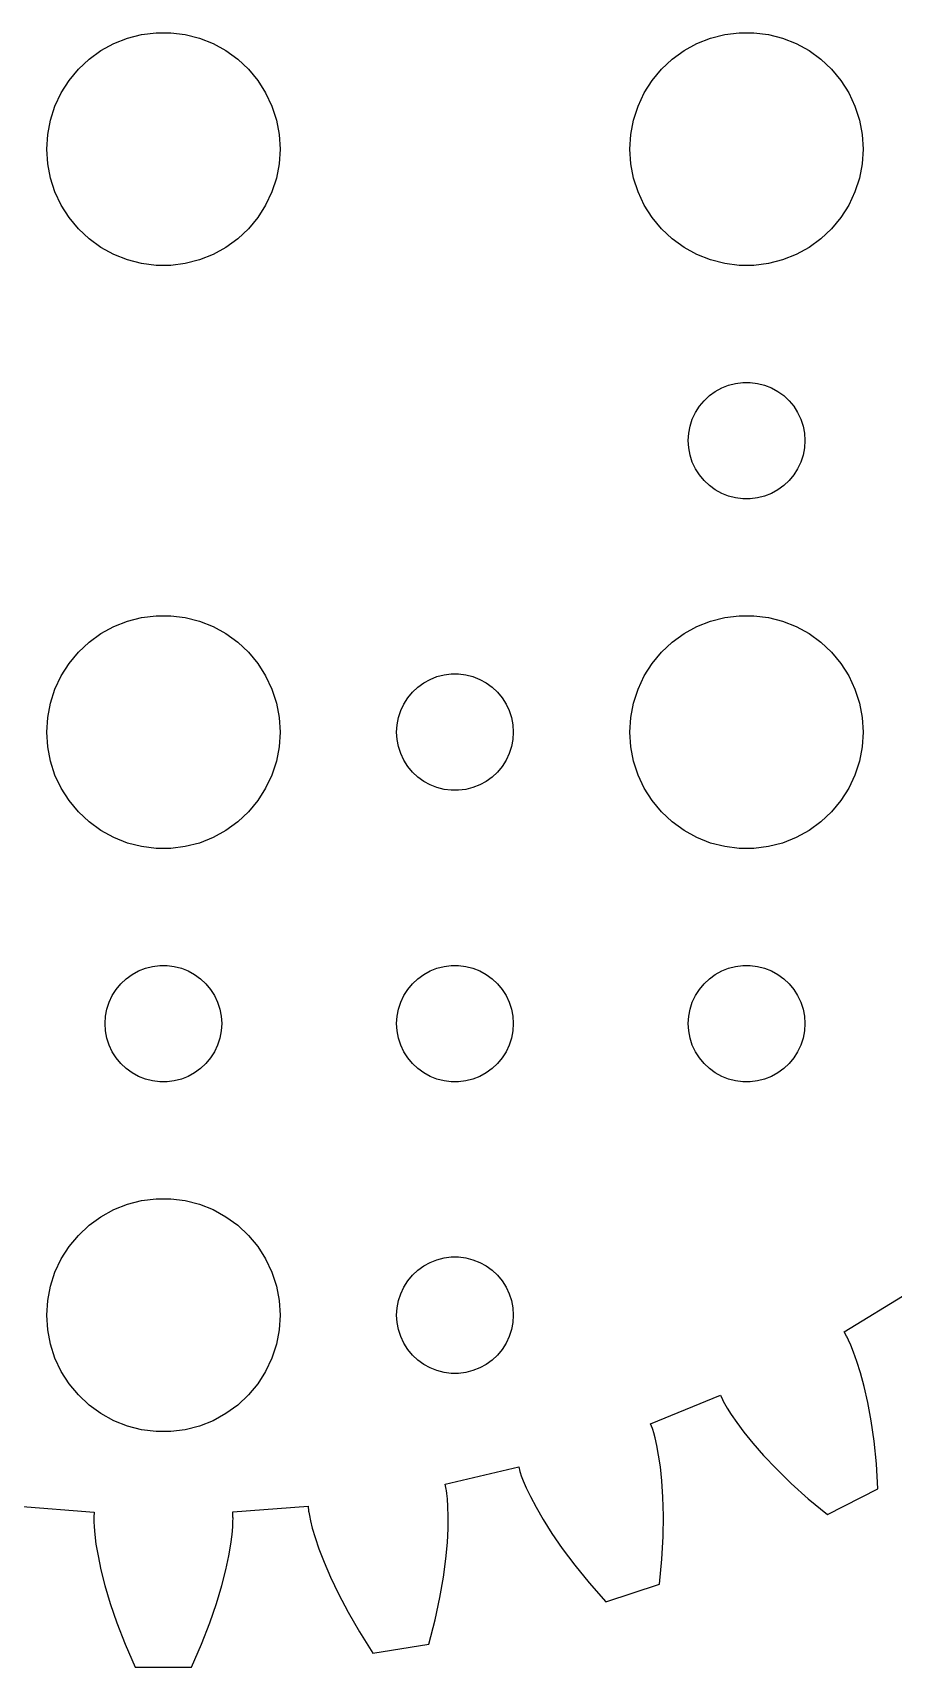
# Model space of a CAD drawing. Header units: metres. Extents: x -39 to 39, y 71 to 259.
# Drawn here: x -3.36 to 18.78, y 70.94 to 112.99 of the extents above; entities that cross this region are included whole.
import ezdxf

# ---------------------------------------------------------------- set-up
doc = ezdxf.new("R2010")
doc.units = ezdxf.units.M

msp = doc.modelspace()

# ---------------------------------------------------------------- linework, layer by layer
for p, q in [((-1.60747, 112.533), (-1.27733, 112.714)), ((-1.27733, 112.714), (-0.92705, 112.853)), ((-0.92705, 112.853), (-0.56213, 112.947)), ((-0.56213, 112.947), (-0.18837, 112.994)), ((-0.18837, 112.994), (0.18837, 112.994)), ((0.18837, 112.994), (0.56213, 112.947)), ((0.56213, 112.947), (0.92705, 112.853)), ((0.92705, 112.853), (1.27733, 112.714)), ((1.27733, 112.714), (1.60747, 112.533)), ((13.3925, 112.533), (13.7227, 112.714)), ((13.7227, 112.714), (14.0729, 112.853)), ((14.0729, 112.853), (14.4379, 112.947)), ((14.4379, 112.947), (14.8116, 112.994)), ((14.8116, 112.994), (15.1884, 112.994)), ((15.1884, 112.994), (15.5621, 112.947)), ((15.5621, 112.947), (15.927, 112.853)), ((15.927, 112.853), (16.2773, 112.714)), ((16.2773, 112.714), (16.6075, 112.533)), ((-2.1869, 112.054), (-1.91226, 112.312)), ((-1.91226, 112.312), (-1.60747, 112.533)), ((1.60747, 112.533), (1.91226, 112.312)), ((1.91226, 112.312), (2.1869, 112.054)), ((12.8131, 112.054), (13.0877, 112.312)), ((13.0877, 112.312), (13.3925, 112.533)), ((16.6075, 112.533), (16.9123, 112.312)), ((16.9123, 112.312), (17.1869, 112.054)), ((-2.42705, 111.763), (-2.1869, 112.054)), ((2.1869, 112.054), (2.42705, 111.763)), ((12.5729, 111.763), (12.8131, 112.054)), ((17.1869, 112.054), (17.427, 111.763)), ((-2.78932, 111.104), (-2.62891, 111.445)), ((-2.62891, 111.445), (-2.42705, 111.763)), ((2.42705, 111.763), (2.62891, 111.445)), ((2.62891, 111.445), (2.78932, 111.104)), ((12.2107, 111.104), (12.3711, 111.445)), ((12.3711, 111.445), (12.5729, 111.763)), ((17.427, 111.763), (17.6289, 111.445)), ((17.6289, 111.445), (17.7893, 111.104)), ((-2.90575, 110.746), (-2.78932, 111.104)), ((2.78932, 111.104), (2.90575, 110.746)), ((12.0942, 110.746), (12.2107, 111.104)), ((17.7893, 111.104), (17.9057, 110.746)), ((-2.97633, 110.376), (-2.90575, 110.746)), ((2.90575, 110.746), (2.97633, 110.376)), ((12.0237, 110.376), (12.0942, 110.746)), ((17.9057, 110.746), (17.9763, 110.376)), ((-3, 110), (-2.97633, 110.376)), ((2.97633, 110.376), (3, 110)), ((12, 110), (12.0237, 110.376)), ((17.9763, 110.376), (18, 110)), ((-2.97633, 109.624), (-3, 110)), ((3, 110), (2.97633, 109.624)), ((12.0237, 109.624), (12, 110)), ((18, 110), (17.9763, 109.624)), ((-2.90575, 109.254), (-2.97633, 109.624)), ((2.97633, 109.624), (2.90575, 109.254)), ((12.0942, 109.254), (12.0237, 109.624)), ((17.9763, 109.624), (17.9057, 109.254)), ((-2.78932, 108.896), (-2.90575, 109.254)), ((2.90575, 109.254), (2.78932, 108.896)), ((12.2107, 108.896), (12.0942, 109.254)), ((17.9057, 109.254), (17.7893, 108.896)), ((-2.62891, 108.555), (-2.78932, 108.896)), ((-2.42705, 108.237), (-2.62891, 108.555)), ((2.62891, 108.555), (2.42705, 108.237)), ((2.78932, 108.896), (2.62891, 108.555)), ((12.3711, 108.555), (12.2107, 108.896)), ((12.5729, 108.237), (12.3711, 108.555)), ((17.6289, 108.555), (17.427, 108.237)), ((17.7893, 108.896), (17.6289, 108.555)), ((-2.1869, 107.946), (-2.42705, 108.237)), ((2.42705, 108.237), (2.1869, 107.946)), ((12.8131, 107.946), (12.5729, 108.237)), ((17.427, 108.237), (17.1869, 107.946)), ((-1.91226, 107.688), (-2.1869, 107.946)), ((-1.60747, 107.467), (-1.91226, 107.688)), ((1.91226, 107.688), (1.60747, 107.467)), ((2.1869, 107.946), (1.91226, 107.688)), ((13.0877, 107.688), (12.8131, 107.946)), ((13.3925, 107.467), (13.0877, 107.688)), ((16.9123, 107.688), (16.6075, 107.467)), ((17.1869, 107.946), (16.9123, 107.688)), ((-1.27733, 107.286), (-1.60747, 107.467)), ((-0.92705, 107.147), (-1.27733, 107.286)), ((1.27733, 107.286), (0.92705, 107.147)), ((1.60747, 107.467), (1.27733, 107.286)), ((13.7227, 107.286), (13.3925, 107.467)), ((14.0729, 107.147), (13.7227, 107.286)), ((16.2773, 107.286), (15.927, 107.147)), ((16.6075, 107.467), (16.2773, 107.286)), ((-0.56213, 107.053), (-0.92705, 107.147)), ((-0.18837, 107.006), (-0.56213, 107.053)), ((0.18837, 107.006), (-0.18837, 107.006)), ((0.56213, 107.053), (0.18837, 107.006)), ((0.92705, 107.147), (0.56213, 107.053)), ((14.4379, 107.053), (14.0729, 107.147)), ((14.8116, 107.006), (14.4379, 107.053)), ((15.1884, 107.006), (14.8116, 107.006)), ((15.5621, 107.053), (15.1884, 107.006)), ((15.927, 107.147), (15.5621, 107.053)), ((14.3613, 103.857), (14.5365, 103.927)), ((14.5365, 103.927), (14.7189, 103.973)), ((14.7189, 103.973), (14.9058, 103.997)), ((14.9058, 103.997), (15.0942, 103.997)), ((15.0942, 103.997), (15.2811, 103.973)), ((15.2811, 103.973), (15.4635, 103.927)), ((15.4635, 103.927), (15.6387, 103.857)), ((13.7865, 103.382), (13.9065, 103.527)), ((13.9065, 103.527), (14.0439, 103.656)), ((14.0439, 103.656), (14.1963, 103.766)), ((14.1963, 103.766), (14.3613, 103.857)), ((15.6387, 103.857), (15.8037, 103.766)), ((15.8037, 103.766), (15.9561, 103.656)), ((15.9561, 103.656), (16.0934, 103.527)), ((16.0934, 103.527), (16.2135, 103.382)), ((13.5471, 102.873), (13.6053, 103.052)), ((13.6053, 103.052), (13.6855, 103.223)), ((13.6855, 103.223), (13.7865, 103.382)), ((16.2135, 103.382), (16.3145, 103.223)), ((16.3145, 103.223), (16.3947, 103.052)), ((16.3947, 103.052), (16.4529, 102.873)), ((13.5, 102.5), (13.5118, 102.688)), ((13.5118, 102.688), (13.5471, 102.873)), ((16.4529, 102.873), (16.4882, 102.688)), ((16.4882, 102.688), (16.5, 102.5)), ((13.5118, 102.312), (13.5, 102.5)), ((13.5471, 102.127), (13.5118, 102.312)), ((16.4882, 102.312), (16.4529, 102.127)), ((16.5, 102.5), (16.4882, 102.312)), ((13.6053, 101.948), (13.5471, 102.127)), ((13.6855, 101.777), (13.6053, 101.948)), ((13.7865, 101.618), (13.6855, 101.777)), ((16.3145, 101.777), (16.2135, 101.618)), ((16.3947, 101.948), (16.3145, 101.777)), ((16.4529, 102.127), (16.3947, 101.948)), ((13.9065, 101.473), (13.7865, 101.618)), ((14.0439, 101.344), (13.9065, 101.473)), ((16.0934, 101.473), (15.9561, 101.344)), ((16.2135, 101.618), (16.0934, 101.473)), ((14.1963, 101.234), (14.0439, 101.344)), ((14.3613, 101.143), (14.1963, 101.234)), ((14.5365, 101.073), (14.3613, 101.143)), ((14.7189, 101.027), (14.5365, 101.073)), ((14.9058, 101.003), (14.7189, 101.027)), ((15.0942, 101.003), (14.9058, 101.003)), ((15.2811, 101.027), (15.0942, 101.003)), ((15.4635, 101.073), (15.2811, 101.027)), ((15.6387, 101.143), (15.4635, 101.073)), ((15.8037, 101.234), (15.6387, 101.143)), ((15.9561, 101.344), (15.8037, 101.234)), ((-0.56213, 97.9469), (-0.18837, 97.9941)), ((-0.18837, 97.9941), (0.18837, 97.9941)), ((0.18837, 97.9941), (0.56213, 97.9469)), ((14.4379, 97.9469), (14.8116, 97.9941)), ((14.8116, 97.9941), (15.1884, 97.9941)), ((15.1884, 97.9941), (15.5621, 97.9469)), ((-1.60747, 97.533), (-1.27733, 97.7145)), ((-1.27733, 97.7145), (-0.92705, 97.8532)), ((-0.92705, 97.8532), (-0.56213, 97.9469)), ((0.56213, 97.9469), (0.92705, 97.8532)), ((0.92705, 97.8532), (1.27733, 97.7145)), ((1.27733, 97.7145), (1.60747, 97.533)), ((13.3925, 97.533), (13.7227, 97.7145)), ((13.7227, 97.7145), (14.0729, 97.8532)), ((14.0729, 97.8532), (14.4379, 97.9469)), ((15.5621, 97.9469), (15.927, 97.8532)), ((15.927, 97.8532), (16.2773, 97.7145)), ((16.2773, 97.7145), (16.6075, 97.533)), ((-2.1869, 97.0536), (-1.91226, 97.3116)), ((-1.91226, 97.3116), (-1.60747, 97.533)), ((1.60747, 97.533), (1.91226, 97.3116)), ((1.91226, 97.3116), (2.1869, 97.0536)), ((12.8131, 97.0536), (13.0877, 97.3116)), ((13.0877, 97.3116), (13.3925, 97.533)), ((16.6075, 97.533), (16.9123, 97.3116)), ((16.9123, 97.3116), (17.1869, 97.0536)), ((-2.62891, 96.4453), (-2.42705, 96.7634)), ((-2.42705, 96.7634), (-2.1869, 97.0536)), ((2.1869, 97.0536), (2.42705, 96.7634)), ((2.42705, 96.7634), (2.62891, 96.4453)), ((12.3711, 96.4453), (12.5729, 96.7634)), ((12.5729, 96.7634), (12.8131, 97.0536)), ((17.1869, 97.0536), (17.427, 96.7634)), ((17.427, 96.7634), (17.6289, 96.4453)), ((-2.78932, 96.1044), (-2.62891, 96.4453)), ((2.62891, 96.4453), (2.78932, 96.1044)), ((6.69626, 96.2665), (6.86133, 96.3573)), ((6.86133, 96.3573), (7.03647, 96.4266)), ((7.03647, 96.4266), (7.21892, 96.4734)), ((7.21892, 96.4734), (7.40581, 96.4971)), ((7.40581, 96.4971), (7.59418, 96.4971)), ((7.59418, 96.4971), (7.78107, 96.4734)), ((7.78107, 96.4734), (7.96352, 96.4266)), ((7.96352, 96.4266), (8.13866, 96.3573)), ((8.13866, 96.3573), (8.30373, 96.2665)), ((12.2107, 96.1044), (12.3711, 96.4453)), ((17.6289, 96.4453), (17.7893, 96.1044)), ((-2.90575, 95.7461), (-2.78932, 96.1044)), ((2.78932, 96.1044), (2.90575, 95.7461)), ((6.28647, 95.8817), (6.40654, 96.0268)), ((6.40654, 96.0268), (6.54385, 96.1558)), ((6.54385, 96.1558), (6.69626, 96.2665)), ((8.30373, 96.2665), (8.45613, 96.1558)), ((8.45613, 96.1558), (8.59344, 96.0268)), ((8.59344, 96.0268), (8.71352, 95.8817)), ((12.0942, 95.7461), (12.2107, 96.1044)), ((17.7893, 96.1044), (17.9057, 95.7461)), ((-2.97633, 95.376), (-2.90575, 95.7461)), ((2.90575, 95.7461), (2.97633, 95.376)), ((6.04712, 95.373), (6.10533, 95.5522)), ((6.10533, 95.5522), (6.18553, 95.7226)), ((6.18553, 95.7226), (6.28647, 95.8817)), ((8.71352, 95.8817), (8.81445, 95.7226)), ((8.81445, 95.7226), (8.89465, 95.5522)), ((8.89465, 95.5522), (8.95287, 95.373)), ((12.0237, 95.376), (12.0942, 95.7461)), ((17.9057, 95.7461), (17.9763, 95.376)), ((-3, 95), (-2.97633, 95.376)), ((2.97633, 95.376), (3, 95)), ((6, 95), (6.01183, 95.188)), ((6.01183, 95.188), (6.04712, 95.373)), ((8.95287, 95.373), (8.98816, 95.188)), ((8.98816, 95.188), (9, 95)), ((12, 95), (12.0237, 95.376)), ((17.9763, 95.376), (18, 95)), ((-2.97633, 94.624), (-3, 95)), ((-2.90575, 94.2539), (-2.97633, 94.624)), ((2.97633, 94.624), (2.90575, 94.2539)), ((3, 95), (2.97633, 94.624)), ((6.01183, 94.812), (6, 95)), ((6.04712, 94.627), (6.01183, 94.812)), ((6.10533, 94.4478), (6.04712, 94.627)), ((8.95287, 94.627), (8.89465, 94.4478)), ((8.98816, 94.812), (8.95287, 94.627)), ((9, 95), (8.98816, 94.812)), ((12.0237, 94.624), (12, 95)), ((12.0942, 94.2539), (12.0237, 94.624)), ((17.9763, 94.624), (17.9057, 94.2539)), ((18, 95), (17.9763, 94.624)), ((-2.78932, 93.8956), (-2.90575, 94.2539)), ((2.90575, 94.2539), (2.78932, 93.8956)), ((6.18553, 94.2774), (6.10533, 94.4478)), ((6.28647, 94.1183), (6.18553, 94.2774)), ((8.81445, 94.2774), (8.71352, 94.1183)), ((8.89465, 94.4478), (8.81445, 94.2774)), ((12.2107, 93.8956), (12.0942, 94.2539)), ((17.9057, 94.2539), (17.7893, 93.8956)), ((-2.62891, 93.5547), (-2.78932, 93.8956)), ((2.78932, 93.8956), (2.62891, 93.5547)), ((6.40654, 93.9732), (6.28647, 94.1183)), ((6.54385, 93.8442), (6.40654, 93.9732)), ((6.69626, 93.7335), (6.54385, 93.8442)), ((8.45613, 93.8442), (8.30373, 93.7335)), ((8.59344, 93.9732), (8.45613, 93.8442)), ((8.71352, 94.1183), (8.59344, 93.9732)), ((12.3711, 93.5547), (12.2107, 93.8956)), ((17.7893, 93.8956), (17.6289, 93.5547)), ((-2.42705, 93.2366), (-2.62891, 93.5547)), ((2.62891, 93.5547), (2.42705, 93.2366)), ((6.86133, 93.6428), (6.69626, 93.7335)), ((7.03647, 93.5734), (6.86133, 93.6428)), ((7.21892, 93.5266), (7.03647, 93.5734)), ((7.40581, 93.503), (7.21892, 93.5266)), ((7.59418, 93.503), (7.40581, 93.503)), ((7.78107, 93.5266), (7.59418, 93.503)), ((7.96352, 93.5734), (7.78107, 93.5266)), ((8.13866, 93.6428), (7.96352, 93.5734)), ((8.30373, 93.7335), (8.13866, 93.6428)), ((12.5729, 93.2366), (12.3711, 93.5547)), ((17.6289, 93.5547), (17.427, 93.2366)), ((-2.1869, 92.9464), (-2.42705, 93.2366)), ((-1.91226, 92.6885), (-2.1869, 92.9464)), ((2.1869, 92.9464), (1.91226, 92.6885)), ((2.42705, 93.2366), (2.1869, 92.9464)), ((12.8131, 92.9464), (12.5729, 93.2366)), ((13.0877, 92.6885), (12.8131, 92.9464)), ((17.1869, 92.9464), (16.9123, 92.6885)), ((17.427, 93.2366), (17.1869, 92.9464)), ((-1.60747, 92.467), (-1.91226, 92.6885)), ((1.91226, 92.6885), (1.60747, 92.467)), ((13.3925, 92.467), (13.0877, 92.6885)), ((16.9123, 92.6885), (16.6075, 92.467)), ((-1.27733, 92.2855), (-1.60747, 92.467)), ((-0.92705, 92.1468), (-1.27733, 92.2855)), ((-0.56213, 92.0531), (-0.92705, 92.1468)), ((0.92705, 92.1468), (0.56213, 92.0531)), ((1.27733, 92.2855), (0.92705, 92.1468)), ((1.60747, 92.467), (1.27733, 92.2855)), ((13.7227, 92.2855), (13.3925, 92.467)), ((14.0729, 92.1468), (13.7227, 92.2855)), ((14.4379, 92.0531), (14.0729, 92.1468)), ((15.927, 92.1468), (15.5621, 92.0531)), ((16.2773, 92.2855), (15.927, 92.1468)), ((16.6075, 92.467), (16.2773, 92.2855)), ((-0.18837, 92.0059), (-0.56213, 92.0531)), ((0.18837, 92.0059), (-0.18837, 92.0059)), ((0.56213, 92.0531), (0.18837, 92.0059)), ((14.8116, 92.0059), (14.4379, 92.0531)), ((15.1884, 92.0059), (14.8116, 92.0059)), ((15.5621, 92.0531), (15.1884, 92.0059)), ((-0.95613, 88.6558), (-0.80373, 88.7665)), ((-0.80373, 88.7665), (-0.63866, 88.8573)), ((-0.63866, 88.8573), (-0.46352, 88.9266)), ((-0.46352, 88.9266), (-0.28107, 88.9734)), ((-0.28107, 88.9734), (-0.09418, 88.997)), ((-0.09418, 88.997), (0.09418, 88.997)), ((0.09418, 88.997), (0.28107, 88.9734)), ((0.28107, 88.9734), (0.46352, 88.9266)), ((0.46352, 88.9266), (0.63866, 88.8573)), ((0.63866, 88.8573), (0.80373, 88.7665)), ((0.80373, 88.7665), (0.95613, 88.6558)), ((6.54385, 88.6558), (6.69626, 88.7665)), ((6.69626, 88.7665), (6.86133, 88.8573)), ((6.86133, 88.8573), (7.03647, 88.9266)), ((7.03647, 88.9266), (7.21892, 88.9734)), ((7.21892, 88.9734), (7.40581, 88.997)), ((7.40581, 88.997), (7.59418, 88.997)), ((7.59418, 88.997), (7.78107, 88.9734)), ((7.78107, 88.9734), (7.96352, 88.9266)), ((7.96352, 88.9266), (8.13866, 88.8573)), ((8.13866, 88.8573), (8.30373, 88.7665)), ((8.30373, 88.7665), (8.45613, 88.6558)), ((14.0439, 88.6558), (14.1963, 88.7665)), ((14.1963, 88.7665), (14.3613, 88.8573)), ((14.3613, 88.8573), (14.5365, 88.9266)), ((14.5365, 88.9266), (14.7189, 88.9734)), ((14.7189, 88.9734), (14.9058, 88.997)), ((14.9058, 88.997), (15.0942, 88.997)), ((15.0942, 88.997), (15.2811, 88.9734)), ((15.2811, 88.9734), (15.4635, 88.9266)), ((15.4635, 88.9266), (15.6387, 88.8573)), ((15.6387, 88.8573), (15.8037, 88.7665)), ((15.8037, 88.7665), (15.9561, 88.6558)), ((-1.31445, 88.2226), (-1.21352, 88.3817)), ((-1.21352, 88.3817), (-1.09344, 88.5268)), ((-1.09344, 88.5268), (-0.95613, 88.6558)), ((0.95613, 88.6558), (1.09344, 88.5268)), ((1.09344, 88.5268), (1.21352, 88.3817)), ((1.21352, 88.3817), (1.31445, 88.2226)), ((6.18553, 88.2226), (6.28647, 88.3817)), ((6.28647, 88.3817), (6.40654, 88.5268)), ((6.40654, 88.5268), (6.54385, 88.6558)), ((8.45613, 88.6558), (8.59344, 88.5268)), ((8.59344, 88.5268), (8.71352, 88.3817)), ((8.71352, 88.3817), (8.81445, 88.2226)), ((13.6855, 88.2226), (13.7865, 88.3817)), ((13.7865, 88.3817), (13.9065, 88.5268)), ((13.9065, 88.5268), (14.0439, 88.6558)), ((15.9561, 88.6558), (16.0934, 88.5268)), ((16.0934, 88.5268), (16.2135, 88.3817)), ((16.2135, 88.3817), (16.3145, 88.2226)), ((-1.45287, 87.873), (-1.39465, 88.0522)), ((-1.39465, 88.0522), (-1.31445, 88.2226)), ((1.31445, 88.2226), (1.39465, 88.0522)), ((1.39465, 88.0522), (1.45287, 87.873)), ((6.04712, 87.873), (6.10533, 88.0522)), ((6.10533, 88.0522), (6.18553, 88.2226)), ((8.81445, 88.2226), (8.89465, 88.0522)), ((8.89465, 88.0522), (8.95287, 87.873)), ((13.5471, 87.873), (13.6053, 88.0522)), ((13.6053, 88.0522), (13.6855, 88.2226)), ((16.3145, 88.2226), (16.3947, 88.0522)), ((16.3947, 88.0522), (16.4529, 87.873)), ((-1.5, 87.5), (-1.48816, 87.688)), ((-1.48816, 87.312), (-1.5, 87.5)), ((-1.48816, 87.688), (-1.45287, 87.873)), ((1.45287, 87.873), (1.48816, 87.688)), ((1.48816, 87.688), (1.5, 87.5)), ((1.5, 87.5), (1.48816, 87.312)), ((6, 87.5), (6.01183, 87.688)), ((6.01183, 87.312), (6, 87.5)), ((6.01183, 87.688), (6.04712, 87.873)), ((8.95287, 87.873), (8.98816, 87.688)), ((8.98816, 87.688), (9, 87.5)), ((9, 87.5), (8.98816, 87.312)), ((13.5, 87.5), (13.5118, 87.688)), ((13.5118, 87.312), (13.5, 87.5)), ((13.5118, 87.688), (13.5471, 87.873)), ((16.4529, 87.873), (16.4882, 87.688)), ((16.4882, 87.688), (16.5, 87.5)), ((16.5, 87.5), (16.4882, 87.312)), ((-1.45287, 87.127), (-1.48816, 87.312)), ((-1.39465, 86.9478), (-1.45287, 87.127)), ((1.45287, 87.127), (1.39465, 86.9478)), ((1.48816, 87.312), (1.45287, 87.127)), ((6.04712, 87.127), (6.01183, 87.312)), ((6.10533, 86.9478), (6.04712, 87.127)), ((8.95287, 87.127), (8.89465, 86.9478)), ((8.98816, 87.312), (8.95287, 87.127)), ((13.5471, 87.127), (13.5118, 87.312)), ((13.6053, 86.9478), (13.5471, 87.127)), ((16.4529, 87.127), (16.3947, 86.9478)), ((16.4882, 87.312), (16.4529, 87.127)), ((-1.31445, 86.7774), (-1.39465, 86.9478)), ((-1.21352, 86.6183), (-1.31445, 86.7774)), ((1.31445, 86.7774), (1.21352, 86.6183)), ((1.39465, 86.9478), (1.31445, 86.7774)), ((6.18553, 86.7774), (6.10533, 86.9478)), ((6.28647, 86.6183), (6.18553, 86.7774)), ((8.81445, 86.7774), (8.71352, 86.6183)), ((8.89465, 86.9478), (8.81445, 86.7774)), ((13.6855, 86.7774), (13.6053, 86.9478)), ((13.7865, 86.6183), (13.6855, 86.7774)), ((16.3145, 86.7774), (16.2135, 86.6183)), ((16.3947, 86.9478), (16.3145, 86.7774)), ((-1.09344, 86.4732), (-1.21352, 86.6183)), ((-0.95613, 86.3442), (-1.09344, 86.4732)), ((-0.80373, 86.2335), (-0.95613, 86.3442)), ((-0.63866, 86.1428), (-0.80373, 86.2335)), ((0.80373, 86.2335), (0.63866, 86.1428)), ((0.95613, 86.3442), (0.80373, 86.2335)), ((1.09344, 86.4732), (0.95613, 86.3442)), ((1.21352, 86.6183), (1.09344, 86.4732)), ((6.40654, 86.4732), (6.28647, 86.6183)), ((6.54385, 86.3442), (6.40654, 86.4732)), ((6.69626, 86.2335), (6.54385, 86.3442)), ((6.86133, 86.1428), (6.69626, 86.2335)), ((8.30373, 86.2335), (8.13866, 86.1428)), ((8.45613, 86.3442), (8.30373, 86.2335)), ((8.59344, 86.4732), (8.45613, 86.3442)), ((8.71352, 86.6183), (8.59344, 86.4732)), ((13.9065, 86.4732), (13.7865, 86.6183)), ((14.0439, 86.3442), (13.9065, 86.4732)), ((14.1963, 86.2335), (14.0439, 86.3442)), ((14.3613, 86.1428), (14.1963, 86.2335)), ((15.8037, 86.2335), (15.6387, 86.1428)), ((15.9561, 86.3442), (15.8037, 86.2335)), ((16.0934, 86.4732), (15.9561, 86.3442)), ((16.2135, 86.6183), (16.0934, 86.4732)), ((-0.46352, 86.0734), (-0.63866, 86.1428)), ((-0.28107, 86.0266), (-0.46352, 86.0734)), ((-0.09418, 86.003), (-0.28107, 86.0266)), ((0.09418, 86.003), (-0.09418, 86.003)), ((0.28107, 86.0266), (0.09418, 86.003)), ((0.46352, 86.0734), (0.28107, 86.0266)), ((0.63866, 86.1428), (0.46352, 86.0734)), ((7.03647, 86.0734), (6.86133, 86.1428)), ((7.21892, 86.0266), (7.03647, 86.0734)), ((7.40581, 86.003), (7.21892, 86.0266)), ((7.59418, 86.003), (7.40581, 86.003)), ((7.78107, 86.0266), (7.59418, 86.003)), ((7.96352, 86.0734), (7.78107, 86.0266)), ((8.13866, 86.1428), (7.96352, 86.0734)), ((14.5365, 86.0734), (14.3613, 86.1428)), ((14.7189, 86.0266), (14.5365, 86.0734)), ((14.9058, 86.003), (14.7189, 86.0266)), ((15.0942, 86.003), (14.9058, 86.003)), ((15.2811, 86.0266), (15.0942, 86.003)), ((15.4635, 86.0734), (15.2811, 86.0266)), ((15.6387, 86.1428), (15.4635, 86.0734)), ((-1.27733, 82.7145), (-0.92705, 82.8532)), ((-0.92705, 82.8532), (-0.56213, 82.9469)), ((-0.56213, 82.9469), (-0.18837, 82.9941)), ((-0.18837, 82.9941), (0.18837, 82.9941)), ((0.18837, 82.9941), (0.56213, 82.9469)), ((0.56213, 82.9469), (0.92705, 82.8532)), ((0.92705, 82.8532), (1.27733, 82.7145)), ((-1.91226, 82.3116), (-1.60747, 82.533)), ((-1.60747, 82.533), (-1.27733, 82.7145)), ((1.27733, 82.7145), (1.60747, 82.533)), ((1.60747, 82.533), (1.91226, 82.3116)), ((-2.42705, 81.7634), (-2.1869, 82.0536)), ((-2.1869, 82.0536), (-1.91226, 82.3116)), ((1.91226, 82.3116), (2.1869, 82.0536)), ((2.1869, 82.0536), (2.42705, 81.7634)), ((-2.62891, 81.4453), (-2.42705, 81.7634)), ((2.42705, 81.7634), (2.62891, 81.4453)), ((-2.78932, 81.1044), (-2.62891, 81.4453)), ((2.62891, 81.4453), (2.78932, 81.1044)), ((6.54385, 81.1558), (6.69626, 81.2665)), ((6.69626, 81.2665), (6.86133, 81.3573)), ((6.86133, 81.3573), (7.03647, 81.4266)), ((7.03647, 81.4266), (7.21892, 81.4734)), ((7.21892, 81.4734), (7.40581, 81.497)), ((7.40581, 81.497), (7.59418, 81.497)), ((7.59418, 81.497), (7.78107, 81.4734)), ((7.78107, 81.4734), (7.96352, 81.4266)), ((7.96352, 81.4266), (8.13866, 81.3573)), ((8.13866, 81.3573), (8.30373, 81.2665)), ((8.30373, 81.2665), (8.45613, 81.1558)), ((-2.97633, 80.376), (-2.90575, 80.7461)), ((-2.90575, 80.7461), (-2.78932, 81.1044)), ((2.78932, 81.1044), (2.90575, 80.7461)), ((2.90575, 80.7461), (2.97633, 80.376)), ((6.18553, 80.7226), (6.28647, 80.8817)), ((6.28647, 80.8817), (6.40654, 81.0268)), ((6.40654, 81.0268), (6.54385, 81.1558)), ((8.45613, 81.1558), (8.59344, 81.0268)), ((8.59344, 81.0268), (8.71352, 80.8817)), ((8.71352, 80.8817), (8.81445, 80.7226)), ((-3, 80), (-2.97633, 80.376)), ((2.97633, 80.376), (3, 80)), ((6.01183, 80.188), (6.04712, 80.373)), ((6.04712, 80.373), (6.10533, 80.5522)), ((6.10533, 80.5522), (6.18553, 80.7226)), ((8.81445, 80.7226), (8.89465, 80.5522)), ((8.89465, 80.5522), (8.95287, 80.373)), ((8.95287, 80.373), (8.98816, 80.188)), ((17.5079, 79.5687), (19.1696, 80.5793)), ((-2.97633, 79.624), (-3, 80)), ((3, 80), (2.97633, 79.624)), ((6, 80), (6.01183, 80.188)), ((6.01183, 79.812), (6, 80)), ((8.98816, 80.188), (9, 80)), ((9, 80), (8.98816, 79.812)), ((-2.90575, 79.2539), (-2.97633, 79.624)), ((2.97633, 79.624), (2.90575, 79.2539)), ((6.04712, 79.627), (6.01183, 79.812)), ((6.10533, 79.4478), (6.04712, 79.627)), ((8.95287, 79.627), (8.89465, 79.4478)), ((8.98816, 79.812), (8.95287, 79.627)), ((17.5728, 79.4559), (17.5079, 79.5687)), ((-2.78932, 78.8956), (-2.90575, 79.2539)), ((2.90575, 79.2539), (2.78932, 78.8956)), ((6.18553, 79.2774), (6.10533, 79.4478)), ((6.28647, 79.1183), (6.18553, 79.2774)), ((6.40654, 78.9732), (6.28647, 79.1183)), ((8.71352, 79.1183), (8.59344, 78.9732)), ((8.81445, 79.2774), (8.71352, 79.1183)), ((8.89465, 79.4478), (8.81445, 79.2774)), ((17.5862, 79.4312), (17.5728, 79.4559)), ((17.6235, 79.3559), (17.5862, 79.4312)), ((17.6808, 79.228), (17.6235, 79.3559)), ((17.7538, 79.0459), (17.6808, 79.228)), ((-2.62891, 78.5547), (-2.78932, 78.8956)), ((2.78932, 78.8956), (2.62891, 78.5547)), ((6.54385, 78.8442), (6.40654, 78.9732)), ((6.69626, 78.7335), (6.54385, 78.8442)), ((6.86133, 78.6428), (6.69626, 78.7335)), ((7.03647, 78.5734), (6.86133, 78.6428)), ((8.13866, 78.6428), (7.96352, 78.5734)), ((8.30373, 78.7335), (8.13866, 78.6428)), ((8.45613, 78.8442), (8.30373, 78.7335)), ((8.59344, 78.9732), (8.45613, 78.8442)), ((17.8384, 78.8083), (17.7538, 79.0459)), ((17.9301, 78.5139), (17.8384, 78.8083)), ((-2.42705, 78.2366), (-2.62891, 78.5547)), ((-2.1869, 77.9464), (-2.42705, 78.2366)), ((2.42705, 78.2366), (2.1869, 77.9464)), ((2.62891, 78.5547), (2.42705, 78.2366)), ((7.21892, 78.5266), (7.03647, 78.5734)), ((7.40581, 78.503), (7.21892, 78.5266)), ((7.59418, 78.503), (7.40581, 78.503)), ((7.78107, 78.5266), (7.59418, 78.503)), ((7.96352, 78.5734), (7.78107, 78.5266)), ((18.0246, 78.1621), (17.9301, 78.5139)), ((-1.91226, 77.6885), (-2.1869, 77.9464)), ((2.1869, 77.9464), (1.91226, 77.6885)), ((12.5319, 77.2045), (14.3312, 77.9427)), ((14.3312, 77.9427), (14.3817, 77.8299)), ((14.3817, 77.8299), (14.3938, 77.8046)), ((14.3938, 77.8046), (14.4328, 77.7301)), ((18.1174, 77.7521), (18.0246, 78.1621)), ((-1.60747, 77.467), (-1.91226, 77.6885)), ((-1.27733, 77.2855), (-1.60747, 77.467)), ((1.60747, 77.467), (1.27733, 77.2855)), ((1.91226, 77.6885), (1.60747, 77.467)), ((14.4328, 77.7301), (14.5026, 77.6086)), ((14.5026, 77.6086), (14.6069, 77.4425)), ((14.6069, 77.4425), (14.7495, 77.2344)), ((18.2039, 77.2836), (18.1174, 77.7521)), ((-0.92705, 77.1468), (-1.27733, 77.2855)), ((-0.56213, 77.0531), (-0.92705, 77.1468)), ((-0.18837, 77.0059), (-0.56213, 77.0531)), ((0.18837, 77.0059), (-0.18837, 77.0059)), ((0.56213, 77.0531), (0.18837, 77.0059)), ((0.92705, 77.1468), (0.56213, 77.0531)), ((1.27733, 77.2855), (0.92705, 77.1468)), ((12.5783, 77.0829), (12.5319, 77.2045)), ((12.5876, 77.0565), (12.5783, 77.0829)), ((12.6127, 76.9762), (12.5876, 77.0565)), ((12.6493, 76.841), (12.6127, 76.9762)), ((14.7495, 77.2344), (14.9337, 76.9872)), ((14.9337, 76.9872), (15.1628, 76.7039)), ((18.2797, 76.7565), (18.2039, 77.2836)), ((12.693, 76.6497), (12.6493, 76.841)), ((12.7393, 76.4018), (12.693, 76.6497)), ((15.1628, 76.7039), (15.44, 76.3879)), ((18.3402, 76.1711), (18.2797, 76.7565)), ((12.7838, 76.0967), (12.7393, 76.4018)), ((15.44, 76.3879), (15.7682, 76.0425)), ((18.3809, 75.5278), (18.3402, 76.1711)), ((7.24725, 75.6478), (9.13991, 76.0955)), ((9.13991, 76.0955), (9.17209, 75.9762)), ((9.17209, 75.9762), (9.18008, 75.9493)), ((9.18008, 75.9493), (9.20697, 75.8696)), ((9.20697, 75.8696), (9.2569, 75.7387)), ((9.2569, 75.7387), (9.33398, 75.5583)), ((12.8221, 75.7344), (12.7838, 76.0967)), ((12.8496, 75.3149), (12.8221, 75.7344)), ((15.7682, 76.0425), (16.15, 75.6714)), ((7.27411, 75.5205), (7.24725, 75.6478)), ((7.27916, 75.4929), (7.27411, 75.5205)), ((7.29138, 75.4097), (7.27916, 75.4929)), ((7.30634, 75.2704), (7.29138, 75.4097)), ((9.33398, 75.5583), (9.44223, 75.3305)), ((9.44223, 75.3305), (9.58549, 75.0575)), ((12.8618, 74.8386), (12.8496, 75.3149)), ((16.15, 75.6714), (16.5881, 75.2783)), ((16.5881, 75.2783), (17.0846, 74.8673)), ((17.0846, 74.8673), (18.3809, 75.5278)), ((-3.72285, 75.0896), (-1.78448, 74.9306)), ((-1.78448, 74.9306), (-1.79077, 74.8071)), ((1.78416, 74.937), (3.72354, 75.0832)), ((1.79077, 74.8071), (1.78416, 74.937)), ((3.72354, 75.0832), (3.73665, 74.9602)), ((3.73665, 74.9602), (3.74036, 74.9324)), ((3.74036, 74.9324), (3.75444, 74.8495)), ((7.31955, 75.0747), (7.30634, 75.2704)), ((7.32652, 74.8226), (7.31955, 75.0747)), ((9.58549, 75.0575), (9.7675, 74.7419)), ((-1.79077, 74.8071), (-1.79146, 74.7791)), ((-1.79146, 74.7791), (-1.79051, 74.695)), ((-1.79051, 74.695), (-1.78348, 74.555)), ((-1.78348, 74.555), (-1.76591, 74.3596)), ((1.76591, 74.3596), (1.78348, 74.555)), ((1.78348, 74.555), (1.79051, 74.695)), ((1.79051, 74.695), (1.79146, 74.7791)), ((1.79146, 74.7791), (1.79077, 74.8071)), ((3.75444, 74.8495), (3.78329, 74.7124)), ((3.78329, 74.7124), (3.83121, 74.5222)), ((3.83121, 74.5222), (3.90248, 74.2802)), ((7.30394, 74.1504), (7.32281, 74.5143)), ((7.32281, 74.5143), (7.32652, 74.8226)), ((9.7675, 74.7419), (9.99182, 74.3864)), ((12.8542, 74.3062), (12.8618, 74.8386)), ((-1.76591, 74.3596), (-1.73337, 74.1095)), ((-1.73337, 74.1095), (-1.68147, 73.8056)), ((1.68147, 73.8056), (1.73337, 74.1095)), ((1.73337, 74.1095), (1.76591, 74.3596)), ((3.90248, 74.2802), (4.00127, 73.9882)), ((7.26546, 73.7318), (7.30394, 74.1504)), ((9.99182, 74.3864), (10.2619, 73.9939)), ((12.8224, 73.7185), (12.8542, 74.3062)), ((-1.68147, 73.8056), (-1.60591, 73.4492)), ((1.60591, 73.4492), (1.68147, 73.8056)), ((4.00127, 73.9882), (4.13165, 73.648)), ((4.13165, 73.648), (4.29761, 73.2618)), ((7.20299, 73.2595), (7.26546, 73.7318)), ((10.2619, 73.9939), (10.581, 73.5676)), ((12.7619, 73.0768), (12.8224, 73.7185)), ((-1.60591, 73.4492), (-1.50243, 73.0418)), ((1.50243, 73.0418), (1.60591, 73.4492)), ((4.29761, 73.2618), (4.50298, 72.8318)), ((7.11221, 72.7348), (7.20299, 73.2595)), ((10.581, 73.5676), (10.9522, 73.1108)), ((-1.50243, 73.0418), (-1.36684, 72.585)), ((1.36684, 72.585), (1.50243, 73.0418)), ((4.50298, 72.8318), (4.75145, 72.3609)), ((10.9522, 73.1108), (11.3783, 72.6272)), ((11.3783, 72.6272), (12.7619, 73.0768)), ((-1.36684, 72.585), (-1.1951, 72.081)), ((1.1951, 72.081), (1.36684, 72.585)), ((4.75145, 72.3609), (5.0466, 71.8517)), ((6.98885, 72.1593), (7.11221, 72.7348)), ((-1.1951, 72.081), (-0.98323, 71.5319)), ((0.98323, 71.5319), (1.1951, 72.081)), ((6.82874, 71.535), (6.98885, 72.1593)), ((-0.98323, 71.5319), (-0.7274, 70.9403)), ((0.7274, 70.9403), (0.98323, 71.5319)), ((5.0466, 71.8517), (5.39183, 71.3074)), ((5.39183, 71.3074), (6.82874, 71.535)), ((-0.7274, 70.9403), (0.7274, 70.9403))]:
    msp.add_line(p, q)

doc.saveas('drawing.dxf')
